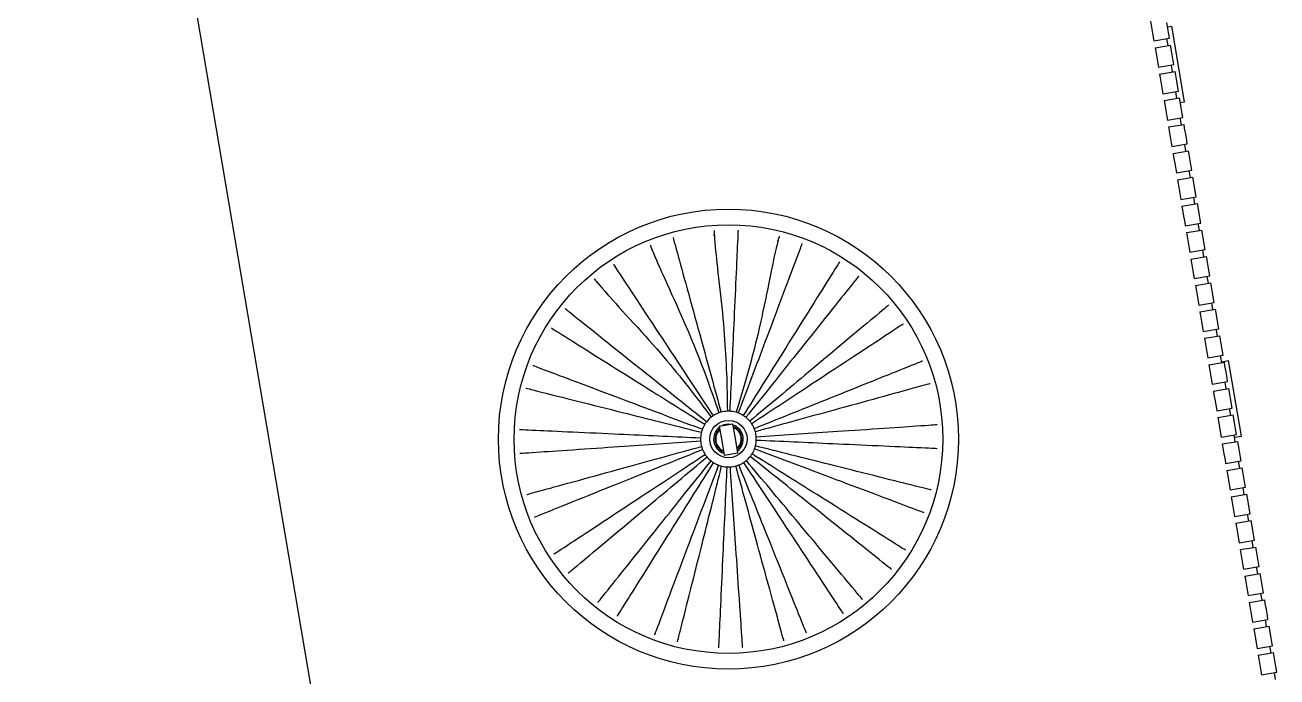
# Model space of a CAD drawing. Header units: inches. Extents: x -6210 to 141093, y -2740 to 21225.
# Drawn here: x 99708.8 to 100068, y 8155.3 to 8342.3 of the extents above; entities that cross this region are included whole.
import ezdxf

# ---------------------------------------------------------------- set-up
doc = ezdxf.new("R2010")
doc.units = ezdxf.units.IN
doc.header["$LTSCALE"] = 100
doc.header["$MEASUREMENT"] = 0
doc.layers.add('car area', color=53, linetype='Continuous')

msp = doc.modelspace()

# ---------------------------------------------------------------- linework, layer by layer
at = {"layer": 'car area'}
for p, q in [((99926.87027, 7350.7335), (99708.75239, 8636.06312)), ((100031.77182, 8343.38722), (100031.95273, 8342.32116)), ((100036.68417, 8341.33644), (100036.3893, 8343.07403)), ((100031.95273, 8342.32116), (100032.2476, 8340.58356)), ((100032.2476, 8340.58356), (100032.54246, 8338.84596)), ((100032.54246, 8338.84596), (100032.72337, 8337.77989)), ((100036.60634, 8341.79504), (100037.85217, 8342.00645)), ((100036.97903, 8339.59884), (100036.68417, 8341.33644)), ((100037.15994, 8338.53277), (100036.97903, 8339.59884)), ((100041.5329, 8320.31654), (100037.85217, 8342.00645)), ((100032.72337, 8337.77989), (100037.15994, 8338.53277)), ((100033.05798, 8335.80808), (100037.49456, 8336.56096)), ((100033.05798, 8335.80808), (100033.23889, 8334.74201)), ((100036.76857, 8336.43776), (100036.43396, 8338.40957)), ((100037.67547, 8335.49489), (100037.49456, 8336.56096)), ((100037.97033, 8333.75729), (100037.67547, 8335.49489)), ((100033.23889, 8334.74201), (100033.53376, 8333.00441)), ((100033.53376, 8333.00441), (100033.82863, 8331.26681)), ((100038.2652, 8332.01969), (100037.97033, 8333.75729)), ((100038.44611, 8330.95362), (100038.2652, 8332.01969)), ((100033.82863, 8331.26681), (100034.00954, 8330.20075)), ((100034.00954, 8330.20075), (100038.44611, 8330.95362)), ((100034.34415, 8328.22894), (100038.78072, 8328.98181)), ((100034.34415, 8328.22894), (100034.52506, 8327.16287)), ((100038.05473, 8328.85861), (100037.72012, 8330.83042)), ((100038.96163, 8327.91575), (100038.78072, 8328.98181)), ((100034.52506, 8327.16287), (100034.81993, 8325.42527)), ((100034.81993, 8325.42527), (100035.11479, 8323.68767)), ((100039.2565, 8326.17815), (100038.96163, 8327.91575)), ((100039.55137, 8324.44055), (100039.2565, 8326.17815)), ((100039.73228, 8323.37448), (100039.55137, 8324.44055)), ((100035.11479, 8323.68767), (100035.2957, 8322.6216)), ((100035.2957, 8322.6216), (100039.73228, 8323.37448)), ((100035.63032, 8320.64979), (100040.06689, 8321.40267)), ((100039.3409, 8321.27947), (100039.00629, 8323.25128)), ((100040.2478, 8320.3366), (100040.06689, 8321.40267)), ((100035.63032, 8320.64979), (100035.81122, 8319.58372)), ((100035.81122, 8319.58372), (100036.10609, 8317.84612)), ((100036.10609, 8317.84612), (100036.40096, 8316.10852)), ((100040.54266, 8318.599), (100040.2478, 8320.3366)), ((100040.28708, 8320.10513), (100041.5329, 8320.31654)), ((100040.83753, 8316.8614), (100040.54266, 8318.599)), ((100036.40096, 8316.10852), (100036.58187, 8315.04246)), ((100036.58187, 8315.04246), (100041.01844, 8315.79533)), ((100036.91648, 8313.07065), (100041.35305, 8313.82352)), ((100040.62707, 8313.70033), (100040.29245, 8315.67214)), ((100041.01844, 8315.79533), (100040.83753, 8316.8614)), ((100041.53396, 8312.75746), (100041.35305, 8313.82352)), ((100036.91648, 8313.07065), (100037.09739, 8312.00458)), ((100037.09739, 8312.00458), (100037.39226, 8310.26698)), ((100037.39226, 8310.26698), (100037.68713, 8308.52938)), ((100041.82883, 8311.01986), (100041.53396, 8312.75746)), ((100042.1237, 8309.28226), (100041.82883, 8311.01986)), ((100037.68713, 8308.52938), (100037.86803, 8307.46331)), ((100037.86803, 8307.46331), (100042.30461, 8308.21619)), ((100041.91323, 8306.12118), (100041.57862, 8308.09299)), ((100042.30461, 8308.21619), (100042.1237, 8309.28226)), ((100038.20265, 8305.4915), (100042.63922, 8306.24438)), ((100038.20265, 8305.4915), (100038.38356, 8304.42543)), ((100038.38356, 8304.42543), (100038.67842, 8302.68783)), ((100042.82013, 8305.17831), (100042.63922, 8306.24438)), ((100043.115, 8303.44071), (100042.82013, 8305.17831)), ((100043.40986, 8301.70311), (100043.115, 8303.44071)), ((100038.67842, 8302.68783), (100038.97329, 8300.95023)), ((100038.97329, 8300.95023), (100039.1542, 8299.88417)), ((100039.1542, 8299.88417), (100043.59077, 8300.63704)), ((100043.1994, 8298.54204), (100042.86479, 8300.51385)), ((100043.59077, 8300.63704), (100043.40986, 8301.70311)), ((100039.48881, 8297.91236), (100043.92539, 8298.66523)), ((100039.48881, 8297.91236), (100039.66972, 8296.84629)), ((100039.66972, 8296.84629), (100039.96459, 8295.10869)), ((100044.10629, 8297.59917), (100043.92539, 8298.66523)), ((100044.40116, 8295.86157), (100044.10629, 8297.59917)), ((100044.69603, 8294.12397), (100044.40116, 8295.86157)), ((100039.96459, 8295.10869), (100040.25946, 8293.37109)), ((100040.25946, 8293.37109), (100040.44037, 8292.30502)), ((100040.44037, 8292.30502), (100044.87694, 8293.0579)), ((100044.48556, 8290.96289), (100044.15095, 8292.9347)), ((100044.87694, 8293.0579), (100044.69603, 8294.12397)), ((100040.77498, 8290.33321), (100045.21155, 8291.08609)), ((100040.77498, 8290.33321), (100040.95589, 8289.26714)), ((100040.95589, 8289.26714), (100041.25076, 8287.52954)), ((100045.39246, 8290.02002), (100045.21155, 8291.08609)), ((100045.68733, 8288.28242), (100045.39246, 8290.02002)), ((100041.25076, 8287.52954), (100041.54562, 8285.79194)), ((100041.54562, 8285.79194), (100041.72653, 8284.72588)), ((100041.72653, 8284.72588), (100046.1631, 8285.47876)), ((100045.77173, 8283.38375), (100045.43712, 8285.35556)), ((100045.98219, 8286.54482), (100045.68733, 8288.28242)), ((100046.1631, 8285.47876), (100045.98219, 8286.54482)), ((100042.06114, 8282.75407), (100046.49772, 8283.50695)), ((100042.06114, 8282.75407), (100042.24205, 8281.688)), ((100042.24205, 8281.688), (100042.53692, 8279.9504)), ((100046.67863, 8282.44088), (100046.49772, 8283.50695)), ((100046.97349, 8280.70328), (100046.67863, 8282.44088)), ((100042.53692, 8279.9504), (100042.83179, 8278.2128)), ((100042.83179, 8278.2128), (100043.0127, 8277.14673)), ((100043.0127, 8277.14673), (100047.44927, 8277.89961)), ((100047.05789, 8275.8046), (100046.72328, 8277.77641)), ((100047.26836, 8278.96568), (100046.97349, 8280.70328)), ((100047.44927, 8277.89961), (100047.26836, 8278.96568)), ((100043.34731, 8275.17492), (100047.78388, 8275.9278)), ((100043.34731, 8275.17492), (100043.52822, 8274.10886)), ((100047.96479, 8274.86173), (100047.78388, 8275.9278)), ((100048.25966, 8273.12413), (100047.96479, 8274.86173)), ((100043.52822, 8274.10886), (100043.82309, 8272.37126)), ((100043.82309, 8272.37126), (100044.11795, 8270.63366)), ((100044.11795, 8270.63366), (100044.29886, 8269.56759)), ((100048.55453, 8271.38653), (100048.25966, 8273.12413)), ((100048.73544, 8270.32047), (100048.55453, 8271.38653)), ((100044.29886, 8269.56759), (100048.73544, 8270.32047)), ((100044.63348, 8267.59578), (100049.07005, 8268.34866)), ((100044.63348, 8267.59578), (100044.81439, 8266.52971)), ((100048.34406, 8268.22546), (100048.00945, 8270.19727)), ((100049.25096, 8267.28259), (100049.07005, 8268.34866)), ((100049.54582, 8265.54499), (100049.25096, 8267.28259)), ((100044.81439, 8266.52971), (100045.10925, 8264.79211)), ((100045.10925, 8264.79211), (100045.40412, 8263.05451)), ((100049.84069, 8263.80739), (100049.54582, 8265.54499)), ((100050.0216, 8262.74132), (100049.84069, 8263.80739)), ((100045.40412, 8263.05451), (100045.58503, 8261.98844)), ((100045.58503, 8261.98844), (100050.0216, 8262.74132)), ((100045.91964, 8260.01663), (100050.35621, 8260.76951)), ((100045.91964, 8260.01663), (100046.10055, 8258.95057)), ((100049.63023, 8260.64631), (100049.29561, 8262.61812)), ((100050.53712, 8259.70344), (100050.35621, 8260.76951)), ((100046.10055, 8258.95057), (100046.39542, 8257.21297)), ((100046.39542, 8257.21297), (100046.69029, 8255.47537)), ((100050.83199, 8257.96584), (100050.53712, 8259.70344)), ((100051.12686, 8256.22824), (100050.83199, 8257.96584)), ((100051.30777, 8255.16218), (100051.12686, 8256.22824)), ((100046.69029, 8255.47537), (100046.87119, 8254.4093)), ((100046.87119, 8254.4093), (100051.30777, 8255.16218)), ((100047.20581, 8252.43749), (100051.64238, 8253.19037)), ((100050.91639, 8253.06717), (100050.58178, 8255.03898)), ((100051.82329, 8252.1243), (100051.64238, 8253.19037)), ((100047.20581, 8252.43749), (100047.38672, 8251.37142)), ((100047.38672, 8251.37142), (100047.68158, 8249.63382)), ((100047.68158, 8249.63382), (100047.97645, 8247.89622)), ((100052.11816, 8250.3867), (100051.82329, 8252.1243)), ((100052.41302, 8248.6491), (100052.11816, 8250.3867)), ((100047.97645, 8247.89622), (100048.15736, 8246.83015)), ((100048.15736, 8246.83015), (100052.59393, 8247.58303)), ((100048.49197, 8244.85834), (100052.92855, 8245.61122)), ((100052.20256, 8245.48802), (100051.86795, 8247.45983)), ((100052.16191, 8245.72757), (100054.13372, 8246.06219)), ((100052.59393, 8247.58303), (100052.41302, 8248.6491)), ((100053.10945, 8244.54515), (100052.92855, 8245.61122)), ((100057.81445, 8224.37228), (100054.13372, 8246.06219)), ((100048.49197, 8244.85834), (100048.67288, 8243.79228)), ((100048.67288, 8243.79228), (100048.96775, 8242.05468)), ((100048.96775, 8242.05468), (100049.26262, 8240.31708)), ((100053.40432, 8242.80755), (100053.10945, 8244.54515)), ((100053.69919, 8241.06995), (100053.40432, 8242.80755)), ((100049.26262, 8240.31708), (100049.44353, 8239.25101)), ((100049.44353, 8239.25101), (100053.8801, 8240.00389)), ((100053.48872, 8237.90888), (100053.15411, 8239.88069)), ((100053.8801, 8240.00389), (100053.69919, 8241.06995)), ((100049.77814, 8237.2792), (100054.21471, 8238.03208)), ((100049.77814, 8237.2792), (100049.95905, 8236.21313)), ((100049.95905, 8236.21313), (100050.25392, 8234.47553)), ((100054.39562, 8236.96601), (100054.21471, 8238.03208)), ((100054.69049, 8235.22841), (100054.39562, 8236.96601)), ((100054.98536, 8233.49081), (100054.69049, 8235.22841)), ((100050.25392, 8234.47553), (100050.54878, 8232.73793)), ((100050.54878, 8232.73793), (100050.72969, 8231.67186)), ((100050.72969, 8231.67186), (100055.16626, 8232.42474)), ((100054.77489, 8230.32973), (100054.44028, 8232.30154)), ((100055.16626, 8232.42474), (100054.98536, 8233.49081)), ((99907.9655, 8227.2006), (99911.90912, 8227.86982)), ((99912.6156, 8223.70666), (99911.90912, 8227.86982)), ((100051.0643, 8229.70005), (100055.50088, 8230.45293)), ((100051.0643, 8229.70005), (100051.24521, 8228.63399)), ((100051.24521, 8228.63399), (100051.54008, 8226.89639)), ((100055.68179, 8229.38686), (100055.50088, 8230.45293)), ((100055.97665, 8227.64927), (100055.68179, 8229.38686)), ((100056.27152, 8225.91167), (100055.97665, 8227.64927)), ((99907.9655, 8227.2006), (99908.67198, 8223.03743)), ((100051.54008, 8226.89639), (100051.83495, 8225.15879)), ((100051.83495, 8225.15879), (100052.01586, 8224.09272)), ((100052.01586, 8224.09272), (100056.45243, 8224.8456)), ((100056.06106, 8222.75059), (100055.72644, 8224.7224)), ((100055.84264, 8224.03766), (100057.81445, 8224.37228)), ((100056.45243, 8224.8456), (100056.27152, 8225.91167)), ((99908.67198, 8223.03743), (99909.37756, 8218.87961)), ((99913.32118, 8219.54883), (99912.6156, 8223.70666)), ((100052.35047, 8222.12091), (100056.78704, 8222.87379)), ((100052.35047, 8222.12091), (100052.53138, 8221.05484)), ((100052.53138, 8221.05484), (100052.82625, 8219.31724)), ((100056.96795, 8221.80772), (100056.78704, 8222.87379)), ((100057.26282, 8220.07012), (100056.96795, 8221.80772)), ((99909.37756, 8218.87961), (99913.32118, 8219.54883)), ((100052.82625, 8219.31724), (100053.12111, 8217.57964)), ((100053.12111, 8217.57964), (100053.30202, 8216.51358)), ((100053.30202, 8216.51358), (100057.7386, 8217.26645)), ((100057.34722, 8215.17144), (100057.01261, 8217.14325)), ((100057.55769, 8218.33252), (100057.26282, 8220.07012)), ((100057.7386, 8217.26645), (100057.55769, 8218.33252)), ((100053.63664, 8214.54177), (100058.07321, 8215.29464)), ((100053.63664, 8214.54177), (100053.81755, 8213.4757)), ((100053.81755, 8213.4757), (100054.11241, 8211.7381)), ((100058.25412, 8214.22858), (100058.07321, 8215.29464)), ((100058.54899, 8212.49098), (100058.25412, 8214.22858)), ((100054.11241, 8211.7381), (100054.40728, 8210.0005)), ((100054.40728, 8210.0005), (100054.58819, 8208.93443)), ((100054.58819, 8208.93443), (100059.02476, 8209.68731)), ((100058.63339, 8207.5923), (100058.29877, 8209.56411)), ((100058.84385, 8210.75338), (100058.54899, 8212.49098)), ((100059.02476, 8209.68731), (100058.84385, 8210.75338)), ((100054.9228, 8206.96262), (100059.35937, 8207.7155)), ((100054.9228, 8206.96262), (100055.10371, 8205.89655)), ((100055.10371, 8205.89655), (100055.39858, 8204.15895)), ((100059.54028, 8206.64943), (100059.35937, 8207.7155)), ((100059.83515, 8204.91183), (100059.54028, 8206.64943)), ((100055.39858, 8204.15895), (100055.69345, 8202.42135)), ((100055.69345, 8202.42135), (100055.87436, 8201.35529)), ((100060.13002, 8203.17423), (100059.83515, 8204.91183)), ((100060.31093, 8202.10816), (100060.13002, 8203.17423)), ((100055.87436, 8201.35529), (100060.31093, 8202.10816)), ((100056.20897, 8199.38348), (100060.64554, 8200.13635)), ((100056.20897, 8199.38348), (100056.38988, 8198.31741)), ((100059.91955, 8200.01316), (100059.58494, 8201.98497)), ((100060.82645, 8199.07029), (100060.64554, 8200.13635)), ((100061.12132, 8197.33269), (100060.82645, 8199.07029)), ((100056.38988, 8198.31741), (100056.68474, 8196.57981)), ((100056.68474, 8196.57981), (100056.97961, 8194.84221)), ((100061.41618, 8195.59509), (100061.12132, 8197.33269)), ((100061.59709, 8194.52902), (100061.41618, 8195.59509)), ((100056.97961, 8194.84221), (100057.16052, 8193.77614)), ((100057.16052, 8193.77614), (100061.59709, 8194.52902)), ((100057.49513, 8191.80433), (100061.93171, 8192.55721)), ((100057.49513, 8191.80433), (100057.67604, 8190.73826)), ((100061.20572, 8192.43401), (100060.87111, 8194.40582)), ((100062.11262, 8191.49114), (100061.93171, 8192.55721)), ((100062.40748, 8189.75354), (100062.11262, 8191.49114)), ((100057.67604, 8190.73826), (100057.97091, 8189.00066)), ((100057.97091, 8189.00066), (100058.26578, 8187.26306)), ((100062.70235, 8188.01594), (100062.40748, 8189.75354)), ((100062.88326, 8186.94987), (100062.70235, 8188.01594)), ((100058.26578, 8187.26306), (100058.44669, 8186.197)), ((100058.44669, 8186.197), (100062.88326, 8186.94987)), ((100058.7813, 8184.22519), (100063.21787, 8184.97806)), ((100062.49188, 8184.85487), (100062.15727, 8186.82668)), ((100063.39878, 8183.912), (100063.21787, 8184.97806)), ((100058.7813, 8184.22519), (100058.96221, 8183.15912)), ((100058.96221, 8183.15912), (100059.25708, 8181.42152)), ((100059.25708, 8181.42152), (100059.55194, 8179.68392)), ((100063.69365, 8182.1744), (100063.39878, 8183.912)), ((100063.98852, 8180.4368), (100063.69365, 8182.1744)), ((100059.55194, 8179.68392), (100059.73285, 8178.61785)), ((100059.73285, 8178.61785), (100064.16942, 8179.37073)), ((100060.06746, 8176.64604), (100064.50404, 8177.39892)), ((100063.77805, 8177.27572), (100063.44344, 8179.24753)), ((100064.16942, 8179.37073), (100063.98852, 8180.4368)), ((100064.68495, 8176.33285), (100064.50404, 8177.39892)), ((100060.06746, 8176.64604), (100060.24837, 8175.57997)), ((100060.24837, 8175.57997), (100060.54324, 8173.84237)), ((100060.54324, 8173.84237), (100060.83811, 8172.10477)), ((100064.97981, 8174.59525), (100064.68495, 8176.33285)), ((100065.27468, 8172.85765), (100064.97981, 8174.59525)), ((100060.83811, 8172.10477), (100061.01902, 8171.03871)), ((100061.01902, 8171.03871), (100065.45559, 8171.79159)), ((100065.06422, 8169.69658), (100064.7296, 8171.66839)), ((100065.45559, 8171.79159), (100065.27468, 8172.85765)), ((100061.35363, 8169.0669), (100065.7902, 8169.81978)), ((100061.35363, 8169.0669), (100061.53454, 8168.00083)), ((100061.53454, 8168.00083), (100061.82941, 8166.26323)), ((100065.97111, 8168.75371), (100065.7902, 8169.81978)), ((100066.26598, 8167.01611), (100065.97111, 8168.75371)), ((100066.56085, 8165.27851), (100066.26598, 8167.01611)), ((100061.82941, 8166.26323), (100062.12427, 8164.52563)), ((100062.12427, 8164.52563), (100062.30518, 8163.45956)), ((100062.30518, 8163.45956), (100066.74176, 8164.21244)), ((100066.35038, 8162.11743), (100066.01577, 8164.08924)), ((100066.74176, 8164.21244), (100066.56085, 8165.27851)), ((100062.6398, 8161.48775), (100067.07637, 8162.24063)), ((100062.6398, 8161.48775), (100062.82071, 8160.42169)), ((100062.82071, 8160.42169), (100063.11557, 8158.68409)), ((100067.25728, 8161.17456), (100067.07637, 8162.24063)), ((100067.55215, 8159.43696), (100067.25728, 8161.17456)), ((100067.84701, 8157.69936), (100067.55215, 8159.43696)), ((100063.11557, 8158.68409), (100063.41044, 8156.94649)), ((100063.41044, 8156.94649), (100063.59135, 8155.88042)), ((100063.59135, 8155.88042), (100068.02792, 8156.6333)), ((100067.63655, 8154.53829), (100067.30193, 8156.5101)), ((100068.02792, 8156.6333), (100067.84701, 8157.69936))]:
    msp.add_line(p, q, dxfattribs=at)
for radius in [66, 61.5, 5.35835, 5.35835]:
    msp.add_circle((99910.61838, 8223.52176), radius, dxfattribs=at)
for radius, start, end in [(8, 110.2728398, 123.3631955), (8, 105.3631955, 110.2728398), (8, 92.2728398, 105.3631955), (8, 87.3631955, 92.2728398), (8, 74.2728398, 87.3631955), (8, 69.3631955, 74.2728398), (8, 57.8992596, 69.3631955), (8, 147.8992596, 159.3631955), (8, 141.3631955, 147.8992596), (8, 128.2728398, 141.3631955), (8, 123.3631955, 128.2728398), (4.25101, 82.889565, 116.3728902), (4.25101, 307.6964542, 71.5660009), (8, 51.3631955, 57.8992596), (8, 39.8992596, 51.3631955), (8, 33.3631955, 39.8992596), (8, 21.8992596, 33.3631955), (8, 177.3631955, 183.8992596), (8, 165.8992596, 177.3631955), (8, 159.3631955, 165.8992596), (4.25101, 127.6964542, 251.5660009), (3.83406, 131.0736094, 248.1888457), (3.83406, 131.0736094, 248.1888457), (3.65212, 132.8355879, 246.4268673), (3.83406, 311.0736094, 68.1888457), (3.83406, 311.0736094, 68.1888457), (3.65212, 312.8355879, 66.4268673), (8, 15.3631955, 21.8992596), (8, 3.8992596, 15.3631955), (8, 357.3631955, 3.8992596), (8, 183.8992596, 195.3631955), (8, 195.3631955, 201.8992596), (8, 201.8992596, 213.3631955), (8, 327.8992596, 339.3631955), (8, 339.3631955, 345.8992596), (8, 345.8992596, 357.3631955), (8, 213.3631955, 219.8992596), (8, 219.8992596, 231.3631955), (8, 231.3631955, 237.8992596), (8, 237.8992596, 249.3631955), (8, 291.8992596, 303.3631955), (8, 303.3631955, 309.8992596), (8, 309.8992596, 321.3631955), (8, 321.3631955, 327.8992596), (8, 249.3631955, 255.8992596), (8, 255.8992596, 267.3631955), (8, 267.3631955, 273.8992596), (8, 273.8992596, 285.3631955), (8, 285.3631955, 291.8992596)]:
    msp.add_arc((99910.61838, 8223.52176), radius, start, end, dxfattribs=at)
for points, knots in [([(99894.72212, 8281.37791), (99894.77975, 8281.16817), (99895.30964, 8279.23958), (99897.62293, 8270.82011), (99900.62712, 8259.88604), (99902.67028, 8252.44974)], [0.032866974, 0.032866974, 0.032866974, 0.032866974, 0.3015116483, 0.3015116483, 0.6529817307, 0.6529817307, 0.6529817307, 0.6529817307]), ([(99906.50551, 8283.38132), (99906.44208, 8283.16009), (99906.58899, 8281.16524), (99907.41367, 8272.46643), (99908.86933, 8261.19031), (99909.42864, 8253.49816)], [0.032866974, 0.032866974, 0.032866974, 0.032866974, 0.3015116483, 0.3015116483, 0.6529817307, 0.6529817307, 0.6529817307, 0.6529817307]), ([(99906.50268, 8281.82734), (99906.51125, 8281.89469), (99906.51757, 8281.95459), (99906.52888, 8282.07439), (99906.53311, 8282.13079), (99906.53598, 8282.17789)], [4.280184375, 4.280184375, 4.280184375, 4.280184375, 4.794324873, 4.794324873, 5.462335735, 5.462335735, 5.462335735, 5.462335735]), ([(99913.37868, 8283.45845), (99913.36867, 8283.24117), (99913.27666, 8281.24321), (99912.87497, 8272.52098), (99912.35331, 8261.19372), (99911.99853, 8253.49)], [0.032866974, 0.032866974, 0.032866974, 0.032866974, 0.3015116483, 0.3015116483, 0.6529817307, 0.6529817307, 0.6529817307, 0.6529817307]), ([(99925.20443, 8281.72253), (99925.07574, 8281.53174), (99924.59902, 8279.58912), (99922.69525, 8271.06122), (99920.59516, 8259.88717), (99918.75009, 8252.39866)], [0.032866974, 0.032866974, 0.032866974, 0.032866974, 0.3015116483, 0.3015116483, 0.6529817307, 0.6529817307, 0.6529817307, 0.6529817307]), ([(99888.20919, 8279.18064), (99888.21722, 8278.95064), (99888.97339, 8277.09882), (99892.44578, 8269.08059), (99897.31471, 8258.80619), (99900.22365, 8251.66336)], [0.032866974, 0.032866974, 0.032866974, 0.032866974, 0.3015116483, 0.3015116483, 0.6529817307, 0.6529817307, 0.6529817307, 0.6529817307]), ([(99888.68671, 8277.70184), (99888.67405, 8277.76854), (99888.66154, 8277.82746), (99888.63528, 8277.94489), (99888.62187, 8277.99984), (99888.61005, 8278.04552)], [4.280184375, 4.280184375, 4.280184375, 4.280184375, 4.794324868, 4.794324868, 5.462335735, 5.462335735, 5.462335735, 5.462335735]), ([(99931.76503, 8279.67196), (99931.68837, 8279.46841), (99930.98346, 8277.59667), (99927.90611, 8269.42547), (99923.90967, 8258.8138), (99921.19167, 8251.59676)], [0.032866974, 0.032866974, 0.032866974, 0.032866974, 0.3015116483, 0.3015116483, 0.6529817307, 0.6529817307, 0.6529817307, 0.6529817307]), ([(99924.72153, 8280.24548), (99924.7505, 8280.30689), (99924.77501, 8280.36191), (99924.82279, 8280.47235), (99924.84424, 8280.52468), (99924.86153, 8280.56859)], [4.280184375, 4.280184375, 4.280184375, 4.280184375, 4.794324877, 4.794324877, 5.462335735, 5.462335735, 5.462335735, 5.462335735]), ([(99942.50307, 8274.34884), (99942.38748, 8274.16459), (99941.32462, 8272.4703), (99936.68464, 8265.07373), (99930.65884, 8255.46806), (99926.56067, 8248.93521)], [0.032866974, 0.032866974, 0.032866974, 0.032866974, 0.3015116483, 0.3015116483, 0.6529817307, 0.6529817307, 0.6529817307, 0.6529817307]), ([(99877.62161, 8273.63402), (99877.74123, 8273.45235), (99878.84115, 8271.78189), (99883.64298, 8264.48935), (99889.87895, 8255.01877), (99894.12005, 8248.5778)], [0.032866974, 0.032866974, 0.032866974, 0.032866974, 0.3015116483, 0.3015116483, 0.6529817307, 0.6529817307, 0.6529817307, 0.6529817307]), ([(99872.10644, 8269.53168), (99872.18515, 8269.31541), (99873.47655, 8267.7879), (99879.25676, 8261.23514), (99887.06235, 8252.96819), (99892.03618, 8247.07387)], [0.032866974, 0.032866974, 0.032866974, 0.032866974, 0.3015116483, 0.3015116483, 0.6529817307, 0.6529817307, 0.6529817307, 0.6529817307]), ([(99873.02034, 8268.26722), (99872.98989, 8268.32291), (99872.96165, 8268.3722), (99872.8979, 8268.48078), (99872.86521, 8268.53377), (99872.83767, 8268.57692)], [4.33290831, 4.33290831, 4.33290831, 4.33290831, 4.807075779, 4.807075779, 5.530118538, 5.530118538, 5.530118538, 5.530118538]), ([(99948.08141, 8270.3891), (99947.9456, 8270.2192), (99946.69679, 8268.6569), (99941.24502, 8261.83658), (99934.16498, 8252.97925), (99929.34983, 8246.95535)], [0.032866974, 0.032866974, 0.032866974, 0.032866974, 0.3015116483, 0.3015116483, 0.6529817307, 0.6529817307, 0.6529817307, 0.6529817307]), ([(99863.75105, 8260.98478), (99863.92095, 8260.84897), (99865.48324, 8259.60017), (99872.30357, 8254.1484), (99881.1609, 8247.06836), (99887.1848, 8242.25321)], [0.032866974, 0.032866974, 0.032866974, 0.032866974, 0.3015116483, 0.3015116483, 0.6529817307, 0.6529817307, 0.6529817307, 0.6529817307]), ([(99956.64895, 8262.00828), (99956.48208, 8261.86876), (99954.94768, 8260.58584), (99948.24913, 8254.98512), (99939.54994, 8247.71166), (99933.63359, 8242.76495)], [0.032866974, 0.032866974, 0.032866974, 0.032866974, 0.3015116483, 0.3015116483, 0.6529817307, 0.6529817307, 0.6529817307, 0.6529817307]), ([(99960.73064, 8256.51854), (99960.54897, 8256.39892), (99958.87851, 8255.29899), (99951.58597, 8250.49717), (99942.1154, 8244.2612), (99935.67442, 8240.02009)], [0.032866974, 0.032866974, 0.032866974, 0.032866974, 0.3015116483, 0.3015116483, 0.6529817307, 0.6529817307, 0.6529817307, 0.6529817307]), ([(99859.7913, 8255.40645), (99859.97556, 8255.29086), (99861.66985, 8254.228), (99869.06641, 8249.58801), (99878.67208, 8243.56222), (99885.20493, 8239.46405)], [0.032866974, 0.032866974, 0.032866974, 0.032866974, 0.3015116483, 0.3015116483, 0.6529817307, 0.6529817307, 0.6529817307, 0.6529817307]), ([(99966.28904, 8245.90039), (99966.08723, 8245.81926), (99964.23148, 8245.07328), (99956.13006, 8241.81666), (99945.60902, 8237.58738), (99938.45362, 8234.71104)], [0.032866974, 0.032866974, 0.032866974, 0.032866974, 0.3015116483, 0.3015116483, 0.6529817307, 0.6529817307, 0.6529817307, 0.6529817307]), ([(99854.46819, 8244.66841), (99854.67174, 8244.59175), (99856.54347, 8243.88684), (99864.71468, 8240.80949), (99875.32635, 8236.81305), (99882.54338, 8234.09505)], [0.032866974, 0.032866974, 0.032866974, 0.032866974, 0.3015116483, 0.3015116483, 0.6529817307, 0.6529817307, 0.6529817307, 0.6529817307]), ([(99968.47454, 8239.41802), (99968.2648, 8239.3604), (99966.3362, 8238.83051), (99957.91673, 8236.51722), (99946.98266, 8233.51303), (99939.54636, 8231.46987)], [0.032866974, 0.032866974, 0.032866974, 0.032866974, 0.3015116483, 0.3015116483, 0.6529817307, 0.6529817307, 0.6529817307, 0.6529817307]), ([(99852.42605, 8238.13947), (99852.63701, 8238.08648), (99854.57681, 8237.5992), (99863.0452, 8235.47198), (99874.04281, 8232.70942), (99881.52232, 8230.83059)], [0.032866974, 0.032866974, 0.032866974, 0.032866974, 0.3015116483, 0.3015116483, 0.6529817307, 0.6529817307, 0.6529817307, 0.6529817307]), ([(99970.4797, 8227.60192), (99970.2627, 8227.58713), (99968.26726, 8227.45112), (99959.55599, 8226.85736), (99948.24297, 8226.08626), (99940.54894, 8225.56183)], [0.032866974, 0.032866974, 0.032866974, 0.032866974, 0.3015116483, 0.3015116483, 0.6529817307, 0.6529817307, 0.6529817307, 0.6529817307]), ([(99850.6817, 8226.28205), (99850.89898, 8226.27205), (99852.89693, 8226.18003), (99861.61916, 8225.77835), (99872.94643, 8225.25669), (99880.65015, 8224.9019)], [0.032866974, 0.032866974, 0.032866974, 0.032866974, 0.3015116483, 0.3015116483, 0.6529817307, 0.6529817307, 0.6529817307, 0.6529817307]), ([(99850.75707, 8219.4416), (99850.97407, 8219.4564), (99852.96951, 8219.59241), (99861.68078, 8220.18617), (99872.9938, 8220.95726), (99880.68783, 8221.48169)], [0.032866974, 0.032866974, 0.032866974, 0.032866974, 0.3015116483, 0.3015116483, 0.6529817307, 0.6529817307, 0.6529817307, 0.6529817307]), ([(99970.55507, 8220.76147), (99970.33779, 8220.77148), (99968.33984, 8220.86349), (99959.61761, 8221.26518), (99948.29034, 8221.78684), (99940.58662, 8222.14162)], [0.032866974, 0.032866974, 0.032866974, 0.032866974, 0.3015116483, 0.3015116483, 0.6529817307, 0.6529817307, 0.6529817307, 0.6529817307]), ([(99852.76223, 8207.6255), (99852.97197, 8207.68313), (99854.90057, 8208.21302), (99863.32003, 8210.52631), (99874.25411, 8213.5305), (99881.69041, 8215.57366)], [0.032866974, 0.032866974, 0.032866974, 0.032866974, 0.3015116483, 0.3015116483, 0.6529817307, 0.6529817307, 0.6529817307, 0.6529817307]), ([(99968.81072, 8208.90406), (99968.59976, 8208.95705), (99966.65996, 8209.44432), (99958.19157, 8211.57155), (99947.19396, 8214.33411), (99939.71445, 8216.21294)], [0.032866974, 0.032866974, 0.032866974, 0.032866974, 0.3015116483, 0.3015116483, 0.6529817307, 0.6529817307, 0.6529817307, 0.6529817307]), ([(99854.94773, 8201.14314), (99855.14954, 8201.22426), (99857.00529, 8201.97024), (99865.10671, 8205.22687), (99875.62775, 8209.45614), (99882.78315, 8212.33249)], [0.032866974, 0.032866974, 0.032866974, 0.032866974, 0.3015116483, 0.3015116483, 0.6529817307, 0.6529817307, 0.6529817307, 0.6529817307]), ([(99966.76858, 8202.37512), (99966.56503, 8202.45178), (99964.6933, 8203.15669), (99956.52209, 8206.23403), (99945.91042, 8210.23048), (99938.69338, 8212.94848)], [0.032866974, 0.032866974, 0.032866974, 0.032866974, 0.3015116483, 0.3015116483, 0.6529817307, 0.6529817307, 0.6529817307, 0.6529817307]), ([(99860.50613, 8190.52499), (99860.6878, 8190.6446), (99862.35826, 8191.74453), (99869.6508, 8196.54636), (99879.12137, 8202.78233), (99885.56235, 8207.02343)], [0.032866974, 0.032866974, 0.032866974, 0.032866974, 0.3015116483, 0.3015116483, 0.6529817307, 0.6529817307, 0.6529817307, 0.6529817307]), ([(99961.44547, 8191.63708), (99961.26121, 8191.75267), (99959.56692, 8192.81552), (99952.17036, 8197.45551), (99942.56469, 8203.48131), (99936.03184, 8207.57948)], [0.032866974, 0.032866974, 0.032866974, 0.032866974, 0.3015116483, 0.3015116483, 0.6529817307, 0.6529817307, 0.6529817307, 0.6529817307]), ([(99864.58782, 8185.03524), (99864.75469, 8185.17477), (99866.28909, 8186.45769), (99872.98764, 8192.0584), (99881.68683, 8199.33186), (99887.60318, 8204.27857)], [0.032866974, 0.032866974, 0.032866974, 0.032866974, 0.3015116483, 0.3015116483, 0.6529817307, 0.6529817307, 0.6529817307, 0.6529817307]), ([(99957.48572, 8186.05874), (99957.31582, 8186.19455), (99955.75353, 8187.44336), (99948.9332, 8192.89513), (99940.07587, 8199.97516), (99934.05197, 8204.79032)], [0.032866974, 0.032866974, 0.032866974, 0.032866974, 0.3015116483, 0.3015116483, 0.6529817307, 0.6529817307, 0.6529817307, 0.6529817307]), ([(99873.15536, 8176.65443), (99873.29117, 8176.82433), (99874.53998, 8178.38662), (99879.99175, 8185.20695), (99887.07178, 8194.06428), (99891.88694, 8200.08818)], [0.032866974, 0.032866974, 0.032866974, 0.032866974, 0.3015116483, 0.3015116483, 0.6529817307, 0.6529817307, 0.6529817307, 0.6529817307]), ([(99949.1049, 8177.49119), (99948.96538, 8177.65806), (99947.68246, 8179.19246), (99942.08174, 8185.89102), (99934.80828, 8194.59021), (99929.86158, 8200.50656)], [0.032866974, 0.032866974, 0.032866974, 0.032866974, 0.3015116483, 0.3015116483, 0.6529817307, 0.6529817307, 0.6529817307, 0.6529817307]), ([(99878.7337, 8172.69468), (99878.84929, 8172.87894), (99879.91215, 8174.57323), (99884.55213, 8181.96979), (99890.57793, 8191.57546), (99894.6761, 8198.10831)], [0.032866974, 0.032866974, 0.032866974, 0.032866974, 0.3015116483, 0.3015116483, 0.6529817307, 0.6529817307, 0.6529817307, 0.6529817307]), ([(99889.47174, 8167.37157), (99889.5484, 8167.57512), (99890.25331, 8169.44685), (99893.33066, 8177.61806), (99897.3271, 8188.22973), (99900.0451, 8195.44676)], [0.032866974, 0.032866974, 0.032866974, 0.032866974, 0.3015116483, 0.3015116483, 0.6529817307, 0.6529817307, 0.6529817307, 0.6529817307]), ([(99932.99701, 8167.8511), (99932.91588, 8168.05292), (99932.16991, 8169.90867), (99928.91328, 8178.01009), (99924.684, 8188.53113), (99921.80766, 8195.68653)], [0.032866974, 0.032866974, 0.032866974, 0.032866974, 0.3015116483, 0.3015116483, 0.6529817307, 0.6529817307, 0.6529817307, 0.6529817307]), ([(99943.61516, 8173.40951), (99943.49554, 8173.59117), (99942.39562, 8175.26164), (99937.59379, 8182.55418), (99931.35782, 8192.02475), (99927.11672, 8198.46572)], [0.032866974, 0.032866974, 0.032866974, 0.032866974, 0.3015116483, 0.3015116483, 0.6529817307, 0.6529817307, 0.6529817307, 0.6529817307]), ([(99896.00068, 8165.32943), (99896.05367, 8165.54038), (99896.54094, 8167.48019), (99898.66817, 8175.94858), (99901.43073, 8186.94618), (99903.30956, 8194.4257)], [0.032866974, 0.032866974, 0.032866974, 0.032866974, 0.3015116483, 0.3015116483, 0.6529817307, 0.6529817307, 0.6529817307, 0.6529817307]), ([(99907.85809, 8163.58508), (99907.8681, 8163.80236), (99907.96011, 8165.80031), (99908.3618, 8174.52254), (99908.88346, 8185.84981), (99909.23824, 8193.55353)], [0.032866974, 0.032866974, 0.032866974, 0.032866974, 0.3015116483, 0.3015116483, 0.6529817307, 0.6529817307, 0.6529817307, 0.6529817307]), ([(99914.69854, 8163.66044), (99914.68375, 8163.87745), (99914.54774, 8165.87289), (99913.95398, 8174.58415), (99913.18288, 8185.89718), (99912.65846, 8193.59121)], [0.032866974, 0.032866974, 0.032866974, 0.032866974, 0.3015116483, 0.3015116483, 0.6529817307, 0.6529817307, 0.6529817307, 0.6529817307]), ([(99926.51465, 8165.66561), (99926.45702, 8165.87535), (99925.92713, 8167.80395), (99923.61384, 8176.22341), (99920.60965, 8187.15749), (99918.56649, 8194.59379)], [0.032866974, 0.032866974, 0.032866974, 0.032866974, 0.3015116483, 0.3015116483, 0.6529817307, 0.6529817307, 0.6529817307, 0.6529817307])]:
    msp.add_open_spline(points, degree=3, knots=knots, dxfattribs=at)
for points in [[(99909.42864, 8253.49816), (99909.98087, 8245.90344), (99910.27169, 8238.57588), (99910.30112, 8231.51547)], [(99911.99853, 8253.49), (99911.64824, 8245.88386), (99911.31087, 8238.55829), (99910.98642, 8231.51329)], [(99900.22365, 8251.66336), (99903.09575, 8244.611), (99905.63668, 8237.73195), (99907.84646, 8231.02619)], [(99902.67028, 8252.44974), (99904.68756, 8245.10762), (99906.63043, 8238.03634), (99908.49889, 8231.23589)], [(99918.75009, 8252.39866), (99916.92839, 8245.00501), (99914.94064, 8237.94621), (99912.78684, 8231.22227)], [(99921.19167, 8251.59676), (99918.5081, 8244.47114), (99915.92352, 8237.60836), (99913.43793, 8231.00843)], [(99892.03618, 8247.07387), (99896.947, 8241.2542), (99901.48932, 8235.49702), (99905.66313, 8229.80232)], [(99894.12005, 8248.5778), (99898.30744, 8242.21841), (99902.34037, 8236.0936), (99906.21883, 8230.20337)], [(99926.56067, 8248.93521), (99922.51441, 8242.48511), (99918.61741, 8236.27293), (99914.86966, 8230.29868)], [(99929.34983, 8246.95535), (99924.59566, 8241.00775), (99920.01687, 8235.27954), (99915.61344, 8229.77072)], [(99887.1848, 8242.25321), (99893.1324, 8237.49904), (99898.86061, 8232.92024), (99904.36943, 8228.51681)], [(99933.63359, 8242.76495), (99927.79218, 8237.8809), (99922.16624, 8233.17701), (99916.75577, 8228.65328)], [(99885.20493, 8239.46405), (99891.65504, 8235.41779), (99897.86721, 8231.52079), (99903.84146, 8227.77304)], [(99935.67442, 8240.02009), (99929.31503, 8235.83271), (99923.19022, 8231.79978), (99917.3, 8227.92132)], [(99938.45362, 8234.71104), (99931.38885, 8231.87112), (99924.58468, 8229.13597), (99918.04111, 8226.50557)], [(99882.54338, 8234.09505), (99889.66901, 8231.41148), (99896.53178, 8228.8269), (99903.13172, 8226.34131)], [(99939.54636, 8231.46987), (99932.20425, 8229.45258), (99925.13296, 8227.50971), (99918.33251, 8225.64126)], [(99881.52232, 8230.83059), (99888.90709, 8228.97556), (99896.01947, 8227.18896), (99902.85943, 8225.47078)], [(99880.65015, 8224.9019), (99888.25629, 8224.55161), (99895.58186, 8224.21425), (99902.62686, 8223.8898)], [(99940.54894, 8225.56183), (99932.95237, 8225.04405), (99925.63601, 8224.54537), (99918.59987, 8224.06578)], [(99880.68783, 8221.48169), (99888.2844, 8221.99947), (99895.60076, 8222.49816), (99902.6369, 8222.97774)], [(99881.69041, 8215.57366), (99889.03252, 8217.59094), (99896.10381, 8219.53381), (99902.90426, 8221.40227)], [(99882.78315, 8212.33249), (99889.84792, 8215.1724), (99896.65209, 8217.90756), (99903.19566, 8220.53796)], [(99938.69338, 8212.94848), (99931.56776, 8215.63205), (99924.70498, 8218.21663), (99918.10505, 8220.70222)], [(99939.71445, 8216.21294), (99932.32968, 8218.06797), (99925.2173, 8219.85457), (99918.37734, 8221.57274)], [(99940.58662, 8222.14162), (99932.98048, 8222.49191), (99925.65491, 8222.82928), (99918.60991, 8223.15373)], [(99885.56235, 8207.02343), (99891.92174, 8211.21082), (99898.04655, 8215.24374), (99903.93677, 8219.12221)], [(99887.60318, 8204.27857), (99893.44459, 8209.16262), (99899.07053, 8213.86651), (99904.481, 8218.39025)], [(99891.88694, 8200.08818), (99896.64111, 8206.03578), (99901.2199, 8211.76399), (99905.62333, 8217.27281)], [(99894.6761, 8198.10831), (99898.72236, 8204.55841), (99902.61936, 8210.77059), (99906.36711, 8216.74484)], [(99927.11672, 8198.46572), (99922.92933, 8204.82511), (99918.8964, 8210.94992), (99915.01794, 8216.84015)], [(99929.86158, 8200.50656), (99924.97753, 8206.34797), (99920.27363, 8211.97391), (99915.7499, 8217.38438)], [(99934.05197, 8204.79032), (99928.10437, 8209.54448), (99922.37616, 8214.12328), (99916.86734, 8218.52671)], [(99936.03184, 8207.57948), (99929.58173, 8211.62574), (99923.36956, 8215.52274), (99917.39531, 8219.27049)], [(99900.0451, 8195.44676), (99902.72867, 8202.57239), (99905.31325, 8209.43516), (99907.79884, 8216.0351)], [(99903.30956, 8194.4257), (99905.16459, 8201.81047), (99906.95119, 8208.92284), (99908.66936, 8215.76281)], [(99909.23824, 8193.55353), (99909.58853, 8201.15966), (99909.9259, 8208.48523), (99910.25035, 8215.53023)], [(99912.65846, 8193.59121), (99912.14067, 8201.18778), (99911.64199, 8208.50414), (99911.1624, 8215.54028)], [(99918.56649, 8194.59379), (99916.54921, 8201.9359), (99914.60634, 8209.00718), (99912.73788, 8215.80764)], [(99921.80766, 8195.68653), (99918.96775, 8202.7513), (99916.23259, 8209.55547), (99913.60219, 8216.09903)]]:
    msp.add_open_spline(points, degree=3, dxfattribs=at)

doc.saveas('drawing.dxf')
